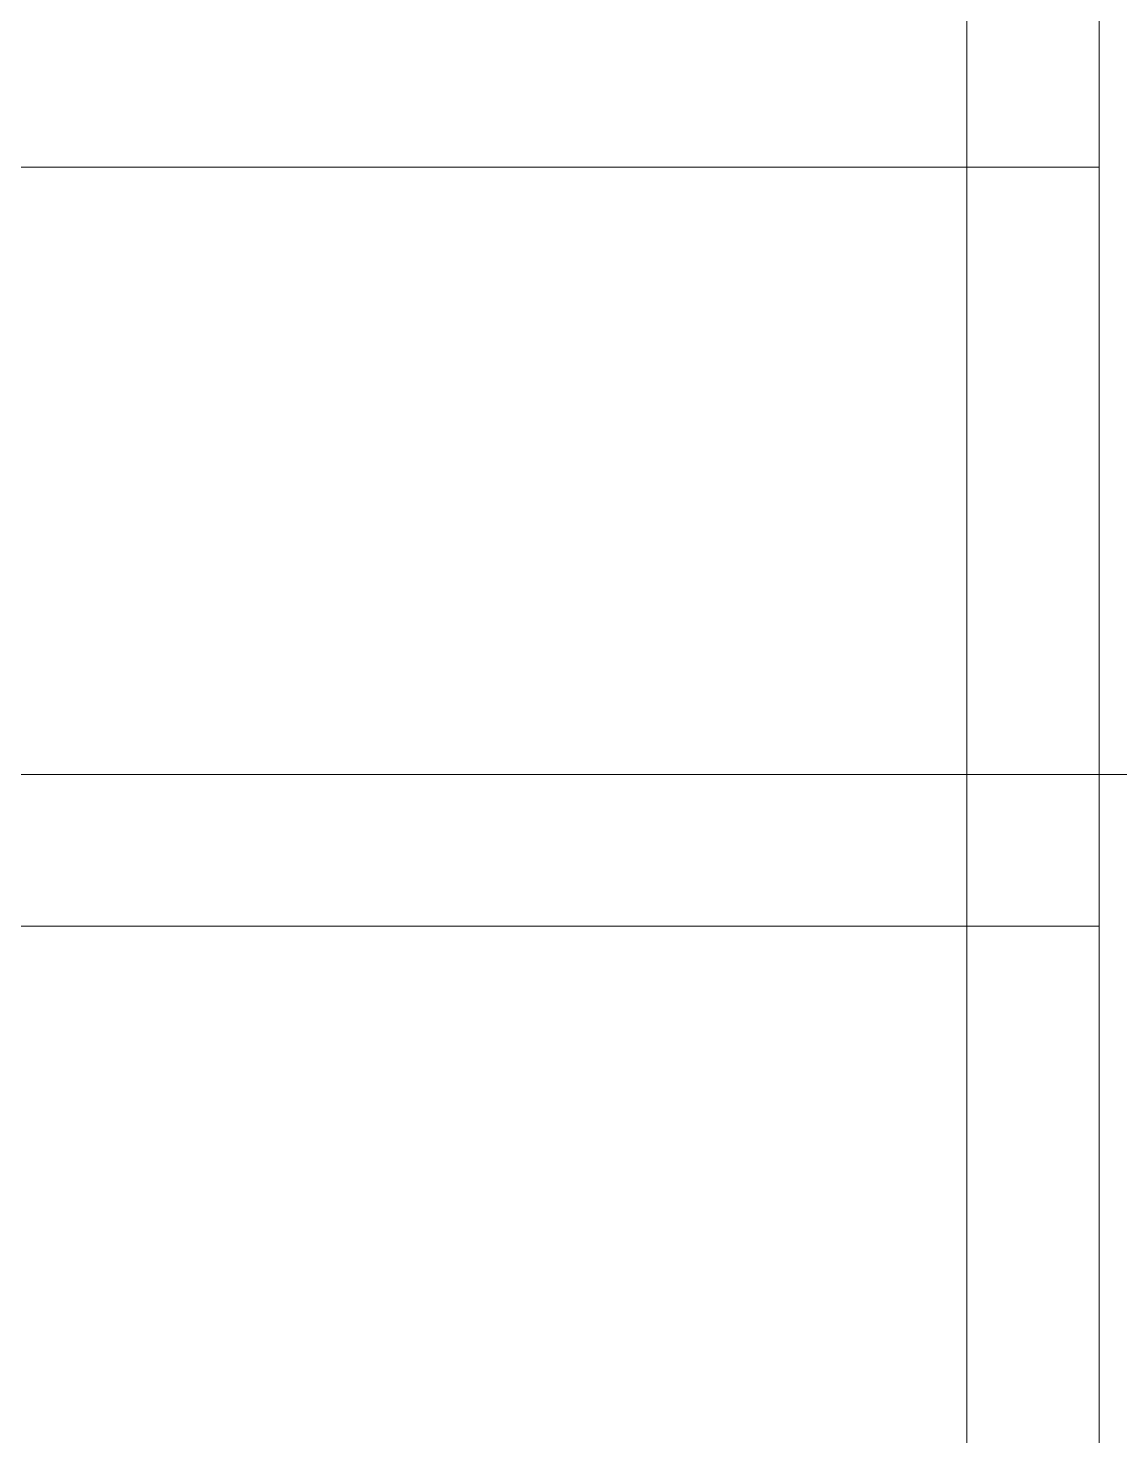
# Model space of a CAD drawing. Header units: millimetres. Extents: x -5524 to 188159, y -8553 to 29000.
# Drawn here: x 37190 to 38053, y 3077 to 4190 of the extents above; entities that cross this region are included whole.
import ezdxf

# ---------------------------------------------------------------- set-up
doc = ezdxf.new("R2010")
doc.units = ezdxf.units.MM
for name, color, linetype, lineweight in [('A-CLNG-PATT', 7, 'Continuous', 9), ('A-GENM', 7, 'Continuous', 9), ('Оси', 7, 'Continuous', 9)]:
    doc.layers.add(name, color=color, linetype=linetype, lineweight=lineweight)

# ---------------------------------------------------------------- blocks, each defined once
blk = doc.blocks.new('Gfhfgtnyfz rhsirf 2 - Gfhfgtnyfz rhsirf 3-19033485-План расстановки осветительного оборудования 3 этажа в осях 1-12')
at = {"layer": 'A-GENM'}
blk.add_line((38057.1, 11545.1), (38057.1, 199.8), dxfattribs=at)

msp = doc.modelspace()

# ---------------------------------------------------------------- hatches: boundary and pattern name
at = {"layer": 'A-CLNG-PATT'}
h = msp.add_hatch(dxfattribs=at)
h.set_pattern_fill('FP_32', color=256, style=0, pattern_type=2)
h.set_pattern_definition([(180, (29531.7, 6479.5), (-7e-14, -600), []), (270, (29531.7, 6479.5), (1200, 7e-14), [])])
h.paths.add_polyline_path([(37969, 421), (38037.1, 421), (38037.1, 7049), (37189, 7049), (37189, 7679), (33631, 7679), (33631, 7279), (32989, 7279), (32989, 7679), (30460.7, 7679), (30460.7, 7199), (29531.7, 7199), (29531.7, 521), (37969, 520)])
h.paths.add_polyline_path([(35531.6, 1084.4), (35531.6, 1684.4), (36731.6, 1684.4), (36731.6, 1084.4), (35868.8, 1084.4)])
h.paths.add_polyline_path([(33189.6, 1084.4), (33131.6, 1084.4), (33131.6, 1684.4), (34331.6, 1684.4), (34331.6, 1084.4)])
h.paths.add_polyline_path([(31931.6, 1084.4), (30731.6, 1084.4), (30731.6, 1684.4), (31931.6, 1684.4)])
h.paths.add_polyline_path([(35868.8, 3484.4), (35531.6, 3484.4), (35531.6, 4084.4), (36731.6, 4084.4), (36731.6, 3484.4)])
h.paths.add_polyline_path([(34331.6, 3484.4), (33131.6, 3484.4), (33131.6, 4084.4), (34331.6, 4084.4)])
h.paths.add_polyline_path([(31931.6, 3484.4), (30731.6, 3484.4), (30731.6, 4084.4), (31931.6, 4084.4)])
h.paths.add_polyline_path([(35531.6, 5884.4), (35531.6, 6484.4), (36731.6, 6484.1), (36731.6, 5884.4), (35868.8, 5884.4)])
h.paths.add_polyline_path([(33189.6, 5884.4), (33131.6, 5884.4), (33131.6, 6484.4), (34331.6, 6484.4), (34331.6, 5884.4)])
h.paths.add_polyline_path([(30731.6, 5884.4), (30731.6, 6484.4), (31931.6, 6484.1), (31931.6, 5884.4)])

# ---------------------------------------------------------------- linework, layer by layer
at = {"layer": 'Оси'}
msp.add_line((36260, 3600), (38760, 3600), dxfattribs=at)

# ---------------------------------------------------------------- block references
at = {"layer": 'A-GENM'}
msp.add_blockref('Gfhfgtnyfz rhsirf 2 - Gfhfgtnyfz rhsirf 3-19033485-План расстановки осветительного оборудования 3 этажа в осях 1-12', (-20, 0), dxfattribs=at)

doc.saveas('drawing.dxf')
